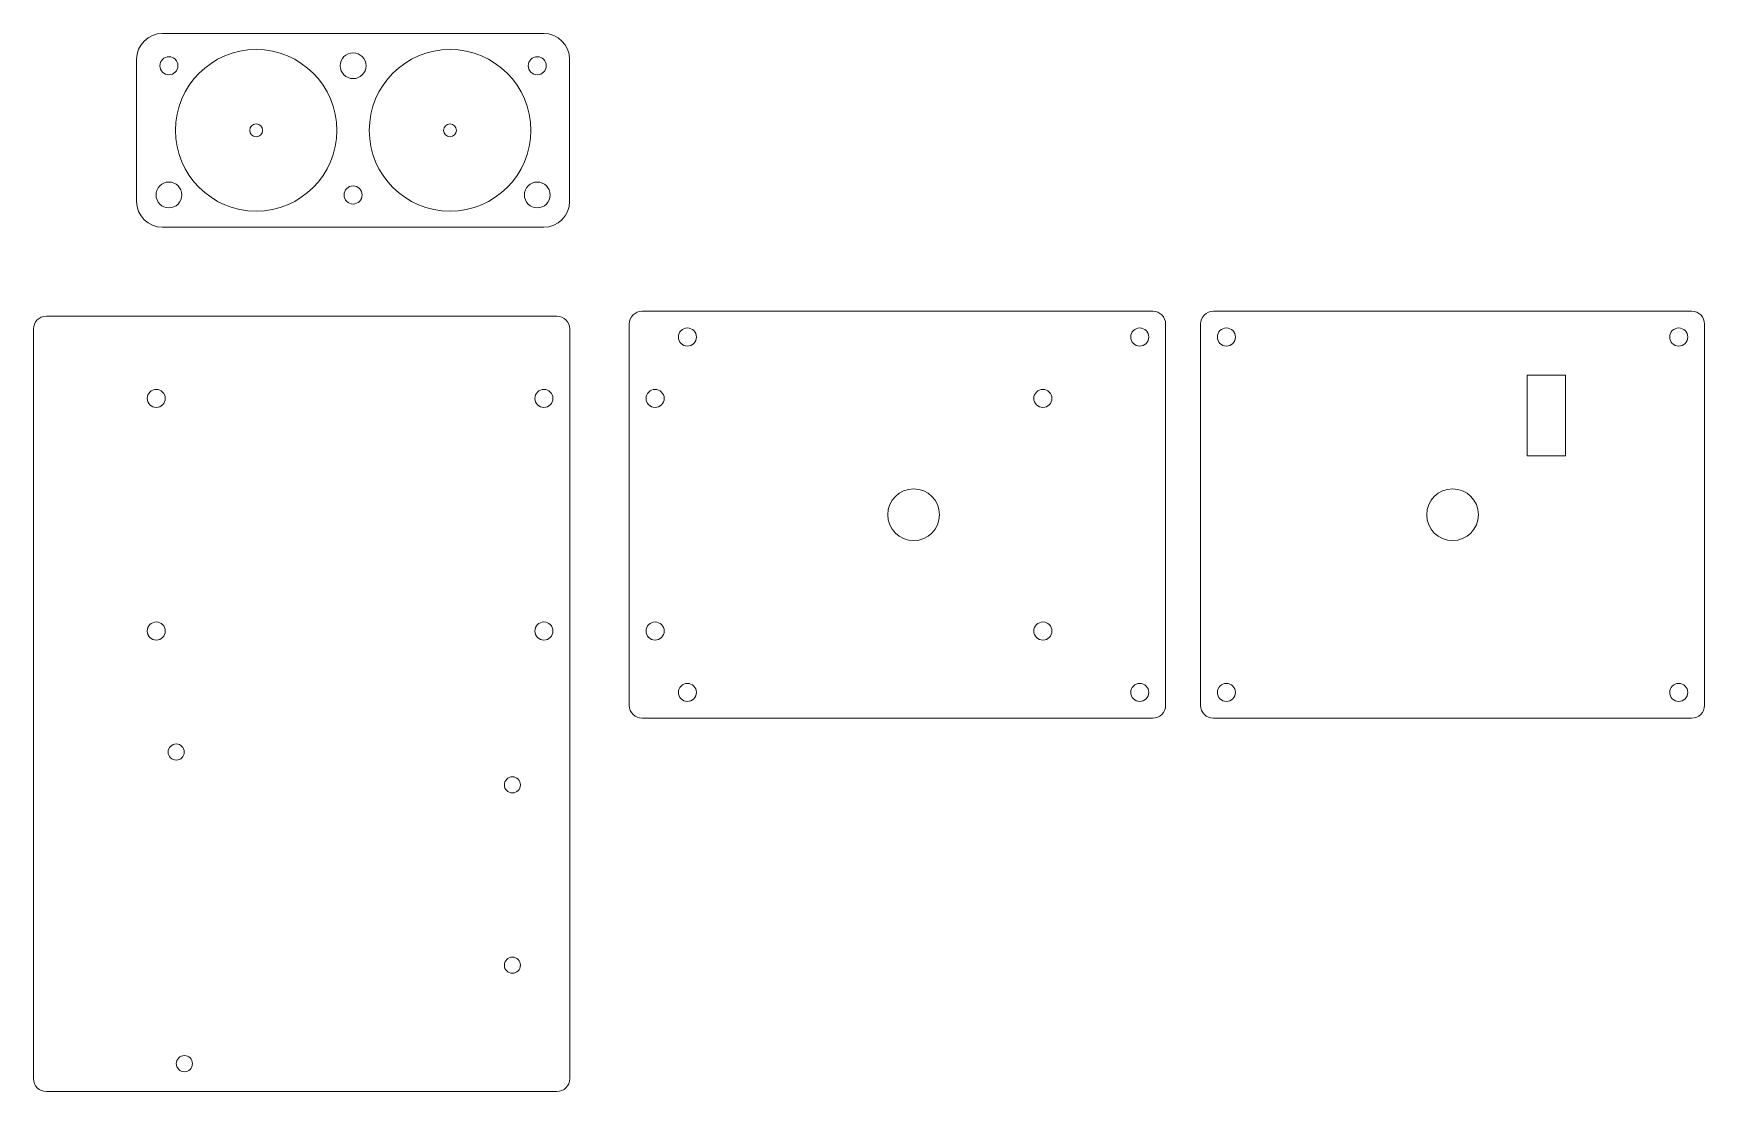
# Model space of a CAD drawing. Header units: millimetres. Extents: x -168 to 319, y -216 to 82.
# Drawn here: x -168.5 to 90.1, y -216.2 to -52.4 of the extents above; entities that cross this region are included whole.
import ezdxf

# ---------------------------------------------------------------- set-up
doc = ezdxf.new("R2010")
doc.units = ezdxf.units.MM
doc.header["$MEASUREMENT"] = 0
doc.layers.add('Cuts', color=7, linetype='Continuous')
doc.layers.add('Engrave', color=7, linetype='Continuous', plot=False)

msp = doc.modelspace()

# ---------------------------------------------------------------- linework, layer by layer
at = {"layer": 'Cuts', "color": 250, "lineweight": 9}
for points, knots in [([(-148.5057, -52.3907), (-148.5057, -52.3907), (-89.5057, -52.3907), (-89.5057, -52.3907), (-89.5057, -52.3907), (-87.3057, -52.3907), (-85.5057, -54.1907), (-85.5057, -56.3907), (-85.5057, -56.3907), (-85.5057, -56.3907), (-85.5057, -78.3907), (-85.5057, -78.3907), (-85.5057, -78.3907), (-85.5057, -80.5907), (-87.3057, -82.3907), (-89.5057, -82.3907), (-89.5057, -82.3907), (-89.5057, -82.3907), (-148.5057, -82.3907), (-148.5057, -82.3907), (-148.5057, -82.3907), (-150.7057, -82.3907), (-152.5057, -80.5907), (-152.5057, -78.3907), (-152.5057, -78.3907), (-152.5057, -78.3907), (-152.5057, -56.3907), (-152.5057, -56.3907), (-152.5057, -56.3907), (-152.5057, -54.1907), (-150.7057, -52.3907), (-148.5057, -52.3907)], [0, 0, 0, 0, 0.11111111, 0.11111111, 0.11111111, 0.11111111, 0.22222222, 0.22222222, 0.22222222, 0.22222222, 0.33333333, 0.33333333, 0.33333333, 0.33333333, 0.44444444, 0.44444444, 0.44444444, 0.44444444, 0.55555556, 0.55555556, 0.55555556, 0.55555556, 0.66666667, 0.66666667, 0.66666667, 0.66666667, 0.77777778, 0.77777778, 0.77777778, 0.77777778, 1, 1, 1, 1]), ([(-147.5056, -58.7909), (-146.7326, -58.7909), (-146.1057, -58.1637), (-146.1057, -57.3907), (-146.1057, -57.3907), (-146.1056, -56.6178), (-146.7326, -55.9909), (-147.5057, -55.9909), (-147.5057, -55.9909), (-148.2786, -55.9914), (-148.9056, -56.6178), (-148.9056, -57.3907), (-148.9056, -57.3907), (-148.9055, -58.164), (-148.2787, -58.7904), (-147.5056, -58.7909)], [0, 0, 0, 0, 0.2, 0.2, 0.2, 0.2, 0.4, 0.4, 0.4, 0.4, 0.6, 0.6, 0.6, 0.6, 1, 1, 1, 1]), ([(-119.0056, -55.3905), (-117.9013, -55.3905), (-117.0057, -56.2866), (-117.0057, -57.391), (-117.0057, -57.391), (-117.0056, -58.4953), (-117.9013, -59.391), (-119.0057, -59.391), (-119.0057, -59.391), (-120.1099, -59.3902), (-121.0056, -58.4953), (-121.0056, -57.391), (-121.0056, -57.391), (-121.0055, -56.2861), (-120.11, -55.3911), (-119.0056, -55.3905)], [0, 0, 0, 0, 0.2, 0.2, 0.2, 0.2, 0.4, 0.4, 0.4, 0.4, 0.6, 0.6, 0.6, 0.6, 1, 1, 1, 1]), ([(-90.5056, -58.7909), (-89.7326, -58.7909), (-89.1057, -58.1637), (-89.1057, -57.3907), (-89.1057, -57.3907), (-89.1056, -56.6178), (-89.7326, -55.9909), (-90.5057, -55.9909), (-90.5057, -55.9909), (-91.2786, -55.9914), (-91.9056, -56.6178), (-91.9056, -57.3907), (-91.9056, -57.3907), (-91.9055, -58.164), (-91.2787, -58.7904), (-90.5056, -58.7909)], [0, 0, 0, 0, 0.2, 0.2, 0.2, 0.2, 0.4, 0.4, 0.4, 0.4, 0.6, 0.6, 0.6, 0.6, 1, 1, 1, 1]), ([(-134.0057, -66.3907), (-133.4532, -66.3907), (-133.0055, -66.8385), (-133.0055, -67.3907), (-133.0055, -67.3907), (-133.0055, -67.9429), (-133.4532, -68.3907), (-134.0057, -68.3907), (-134.0057, -68.3907), (-134.5579, -68.3907), (-135.0056, -67.9429), (-135.0056, -67.3907), (-135.0056, -67.3907), (-135.0056, -66.8385), (-134.5579, -66.3907), (-134.0057, -66.3907)], [0, 0, 0, 0, 0.2, 0.2, 0.2, 0.2, 0.4, 0.4, 0.4, 0.4, 0.6, 0.6, 0.6, 0.6, 1, 1, 1, 1]), ([(-104.0057, -66.3907), (-103.4532, -66.3907), (-103.0056, -66.8385), (-103.0056, -67.3907), (-103.0056, -67.3907), (-103.0056, -67.9429), (-103.4532, -68.3907), (-104.0057, -68.3907), (-104.0057, -68.3907), (-104.558, -68.3907), (-105.0056, -67.9429), (-105.0056, -67.3907), (-105.0056, -67.3907), (-105.0056, -66.8385), (-104.558, -66.3907), (-104.0057, -66.3907)], [0, 0, 0, 0, 0.2, 0.2, 0.2, 0.2, 0.4, 0.4, 0.4, 0.4, 0.6, 0.6, 0.6, 0.6, 1, 1, 1, 1]), ([(-147.5056, -75.3905), (-146.4013, -75.3905), (-145.5057, -76.2866), (-145.5057, -77.391), (-145.5057, -77.391), (-145.5056, -78.4953), (-146.4013, -79.391), (-147.5057, -79.391), (-147.5057, -79.391), (-148.6099, -79.3902), (-149.5056, -78.4953), (-149.5056, -77.391), (-149.5056, -77.391), (-149.5055, -76.2861), (-148.61, -75.3911), (-147.5056, -75.3905)], [0, 0, 0, 0, 0.2, 0.2, 0.2, 0.2, 0.4, 0.4, 0.4, 0.4, 0.6, 0.6, 0.6, 0.6, 1, 1, 1, 1]), ([(-119.0056, -78.7909), (-118.2326, -78.7909), (-117.6057, -78.1637), (-117.6057, -77.3907), (-117.6057, -77.3907), (-117.6056, -76.6178), (-118.2326, -75.9909), (-119.0057, -75.9909), (-119.0057, -75.9909), (-119.7786, -75.9914), (-120.4056, -76.6178), (-120.4056, -77.3907), (-120.4056, -77.3907), (-120.4055, -78.164), (-119.7787, -78.7904), (-119.0056, -78.7909)], [0, 0, 0, 0, 0.2, 0.2, 0.2, 0.2, 0.4, 0.4, 0.4, 0.4, 0.6, 0.6, 0.6, 0.6, 1, 1, 1, 1]), ([(-90.5056, -75.3905), (-89.4013, -75.3905), (-88.5057, -76.2866), (-88.5057, -77.391), (-88.5057, -77.391), (-88.5056, -78.4953), (-89.4013, -79.391), (-90.5057, -79.391), (-90.5057, -79.391), (-91.6099, -79.3902), (-92.5056, -78.4953), (-92.5056, -77.391), (-92.5056, -77.391), (-92.5055, -76.2861), (-91.61, -75.3911), (-90.5056, -75.3905)], [0, 0, 0, 0, 0.2, 0.2, 0.2, 0.2, 0.4, 0.4, 0.4, 0.4, 0.6, 0.6, 0.6, 0.6, 1, 1, 1, 1]), ([(4.7371, -95.3789), (4.7371, -95.3789), (-74.2631, -95.3789), (-74.2631, -95.3789), (-74.2631, -95.3789), (-75.363, -95.3789), (-76.263, -96.2789), (-76.263, -97.3789), (-76.263, -97.3789), (-76.263, -97.3789), (-76.263, -156.3789), (-76.263, -156.3789), (-76.263, -156.3789), (-76.263, -157.4789), (-75.363, -158.3789), (-74.2631, -158.3789), (-74.2631, -158.3789), (-74.2631, -158.3789), (4.7371, -158.3789), (4.7371, -158.3789), (4.7371, -158.3789), (5.837, -158.3789), (6.737, -157.4789), (6.737, -156.3789), (6.737, -156.3789), (6.737, -156.3789), (6.737, -97.3789), (6.737, -97.3789), (6.737, -97.3789), (6.737, -96.2789), (5.837, -95.3789), (4.7371, -95.3789)], [0, 0, 0, 0, 0.11111111, 0.11111111, 0.11111111, 0.11111111, 0.22222222, 0.22222222, 0.22222222, 0.22222222, 0.33333333, 0.33333333, 0.33333333, 0.33333333, 0.44444444, 0.44444444, 0.44444444, 0.44444444, 0.55555556, 0.55555556, 0.55555556, 0.55555556, 0.66666667, 0.66666667, 0.66666667, 0.66666667, 0.77777778, 0.77777778, 0.77777778, 0.77777778, 1, 1, 1, 1]), ([(-67.263, -97.9789), (-66.49, -97.9789), (-65.863, -98.6061), (-65.863, -99.379), (-65.863, -99.379), (-65.863, -100.152), (-66.49, -100.7789), (-67.2631, -100.7789), (-67.2631, -100.7789), (-68.036, -100.7783), (-68.663, -100.152), (-68.663, -99.379), (-68.663, -99.379), (-68.663, -98.6057), (-68.0362, -97.9793), (-67.263, -97.9789)], [0, 0, 0, 0, 0.2, 0.2, 0.2, 0.2, 0.4, 0.4, 0.4, 0.4, 0.6, 0.6, 0.6, 0.6, 1, 1, 1, 1]), ([(2.737, -97.9789), (3.51, -97.9789), (4.137, -98.6061), (4.137, -99.379), (4.137, -99.379), (4.137, -100.152), (3.51, -100.7789), (2.7369, -100.7789), (2.7369, -100.7789), (1.964, -100.7783), (1.337, -100.152), (1.337, -99.379), (1.337, -99.379), (1.337, -98.6057), (1.9638, -97.9793), (2.737, -97.9789)], [0, 0, 0, 0, 0.2, 0.2, 0.2, 0.2, 0.4, 0.4, 0.4, 0.4, 0.6, 0.6, 0.6, 0.6, 1, 1, 1, 1]), ([(-72.263, -107.479), (-71.49, -107.479), (-70.863, -108.1062), (-70.863, -108.8791), (-70.863, -108.8791), (-70.863, -109.6521), (-71.49, -110.279), (-72.2631, -110.279), (-72.2631, -110.279), (-73.036, -110.2784), (-73.663, -109.6521), (-73.663, -108.8791), (-73.663, -108.8791), (-73.663, -108.1058), (-73.0362, -107.4794), (-72.263, -107.479)], [0, 0, 0, 0, 0.2, 0.2, 0.2, 0.2, 0.4, 0.4, 0.4, 0.4, 0.6, 0.6, 0.6, 0.6, 1, 1, 1, 1]), ([(-12.263, -107.479), (-11.49, -107.479), (-10.863, -108.1062), (-10.863, -108.8791), (-10.863, -108.8791), (-10.863, -109.6521), (-11.49, -110.279), (-12.2631, -110.279), (-12.2631, -110.279), (-13.036, -110.2784), (-13.663, -109.6521), (-13.663, -108.8791), (-13.663, -108.8791), (-13.663, -108.1058), (-13.0362, -107.4794), (-12.263, -107.479)], [0, 0, 0, 0, 0.2, 0.2, 0.2, 0.2, 0.4, 0.4, 0.4, 0.4, 0.6, 0.6, 0.6, 0.6, 1, 1, 1, 1]), ([(-32.2633, -122.879), (-30.0538, -122.879), (-28.263, -124.6694), (-28.263, -126.879), (-28.263, -126.879), (-28.263, -129.0886), (-30.0538, -130.879), (-32.2633, -130.879), (-32.2633, -130.879), (-34.4727, -130.879), (-36.263, -129.0886), (-36.263, -126.879), (-36.263, -126.879), (-36.263, -124.6694), (-34.4727, -122.879), (-32.2633, -122.879)], [0, 0, 0, 0, 0.2, 0.2, 0.2, 0.2, 0.4, 0.4, 0.4, 0.4, 0.6, 0.6, 0.6, 0.6, 1, 1, 1, 1]), ([(-72.263, -143.479), (-71.49, -143.479), (-70.863, -144.1062), (-70.863, -144.8791), (-70.863, -144.8791), (-70.863, -145.6521), (-71.49, -146.279), (-72.2631, -146.279), (-72.2631, -146.279), (-73.036, -146.2784), (-73.663, -145.6521), (-73.663, -144.8791), (-73.663, -144.8791), (-73.663, -144.1058), (-73.0362, -143.4794), (-72.263, -143.479)], [0, 0, 0, 0, 0.2, 0.2, 0.2, 0.2, 0.4, 0.4, 0.4, 0.4, 0.6, 0.6, 0.6, 0.6, 1, 1, 1, 1]), ([(-12.263, -143.479), (-11.49, -143.479), (-10.863, -144.1062), (-10.863, -144.8791), (-10.863, -144.8791), (-10.863, -145.6521), (-11.49, -146.279), (-12.2631, -146.279), (-12.2631, -146.279), (-13.036, -146.2784), (-13.663, -145.6521), (-13.663, -144.8791), (-13.663, -144.8791), (-13.663, -144.1058), (-13.0362, -143.4794), (-12.263, -143.479)], [0, 0, 0, 0, 0.2, 0.2, 0.2, 0.2, 0.4, 0.4, 0.4, 0.4, 0.6, 0.6, 0.6, 0.6, 1, 1, 1, 1]), ([(-67.263, -152.9789), (-66.49, -152.9789), (-65.863, -153.6061), (-65.863, -154.379), (-65.863, -154.379), (-65.863, -155.152), (-66.49, -155.7789), (-67.2631, -155.7789), (-67.2631, -155.7789), (-68.036, -155.7783), (-68.663, -155.152), (-68.663, -154.379), (-68.663, -154.379), (-68.663, -153.6057), (-68.0362, -152.9793), (-67.263, -152.9789)], [0, 0, 0, 0, 0.2, 0.2, 0.2, 0.2, 0.4, 0.4, 0.4, 0.4, 0.6, 0.6, 0.6, 0.6, 1, 1, 1, 1]), ([(2.737, -152.9789), (3.51, -152.9789), (4.137, -153.6061), (4.137, -154.379), (4.137, -154.379), (4.137, -155.152), (3.51, -155.7789), (2.7369, -155.7789), (2.7369, -155.7789), (1.964, -155.7783), (1.337, -155.152), (1.337, -154.379), (1.337, -154.379), (1.337, -153.6057), (1.9638, -152.9793), (2.737, -152.9789)], [0, 0, 0, 0, 0.2, 0.2, 0.2, 0.2, 0.4, 0.4, 0.4, 0.4, 0.6, 0.6, 0.6, 0.6, 1, 1, 1, 1])]:
    msp.add_open_spline(points, degree=3, knots=knots, dxfattribs=at)
at = {"layer": 'Cuts', "color": 114, "lineweight": 9}
for points in [[(-134.0064, -54.8907), (-127.1009, -54.8907), (-121.5054, -60.4882), (-121.5054, -67.3907), (-121.5054, -67.3907), (-121.5054, -74.2932), (-127.1009, -79.8907), (-134.0064, -79.8907), (-134.0064, -79.8907), (-140.9095, -79.8907), (-146.505, -74.2932), (-146.505, -67.3907), (-146.505, -67.3907), (-146.505, -60.4882), (-140.9095, -54.8907), (-134.0064, -54.8907)], [(-104.0069, -54.8907), (-97.1, -54.8907), (-91.5056, -60.4882), (-91.5056, -67.3907), (-91.5056, -67.3907), (-91.5056, -74.2932), (-97.1, -79.8907), (-104.0069, -79.8907), (-104.0069, -79.8907), (-110.9112, -79.8907), (-116.5056, -74.2932), (-116.5056, -67.3907), (-116.5056, -67.3907), (-116.5056, -60.4882), (-110.9112, -54.8907), (-104.0069, -54.8907)]]:
    msp.add_open_spline(points, degree=3, knots=[0, 0, 0, 0, 0.2, 0.2, 0.2, 0.2, 0.4, 0.4, 0.4, 0.4, 0.6, 0.6, 0.6, 0.6, 1, 1, 1, 1], dxfattribs=at)
at = {"layer": 'Engrave', "color": 250, "lineweight": 9}
msp.add_lwpolyline([(62.6818, -117.7611), (68.64, -117.7611), (68.64, -105.2611), (62.6818, -105.2611), (62.6818, -117.7611)], close=True, dxfattribs=at)
for points, knots in [([(88.1399, -95.379), (88.1399, -95.379), (14.1399, -95.379), (14.1399, -95.379), (14.1399, -95.379), (13.0399, -95.379), (12.1399, -96.279), (12.1399, -97.379), (12.1399, -97.379), (12.1399, -97.379), (12.1399, -156.379), (12.1399, -156.379), (12.1399, -156.379), (12.1399, -157.479), (13.0399, -158.379), (14.1399, -158.379), (14.1399, -158.379), (14.1399, -158.379), (88.1399, -158.379), (88.1399, -158.379), (88.1399, -158.379), (89.2399, -158.379), (90.1399, -157.479), (90.1399, -156.379), (90.1399, -156.379), (90.1399, -156.379), (90.1399, -97.379), (90.1399, -97.379), (90.1399, -97.379), (90.1399, -96.279), (89.2399, -95.379), (88.1399, -95.379)], [0, 0, 0, 0, 0.11111111, 0.11111111, 0.11111111, 0.11111111, 0.22222222, 0.22222222, 0.22222222, 0.22222222, 0.33333333, 0.33333333, 0.33333333, 0.33333333, 0.44444444, 0.44444444, 0.44444444, 0.44444444, 0.55555556, 0.55555556, 0.55555556, 0.55555556, 0.66666667, 0.66666667, 0.66666667, 0.66666667, 0.77777778, 0.77777778, 0.77777778, 0.77777778, 1, 1, 1, 1]), ([(-166.476, -96.1552), (-166.476, -96.1552), (-87.4758, -96.1552), (-87.4758, -96.1552), (-87.4758, -96.1552), (-86.3759, -96.1552), (-85.4759, -97.0552), (-85.4759, -98.1551), (-85.4759, -98.1551), (-85.4759, -98.1551), (-85.4759, -214.1554), (-85.4759, -214.1554), (-85.4759, -214.1554), (-85.4759, -215.2553), (-86.3759, -216.1553), (-87.4758, -216.1553), (-87.4758, -216.1553), (-87.4758, -216.1553), (-166.476, -216.1553), (-166.476, -216.1553), (-166.476, -216.1553), (-167.5759, -216.1553), (-168.4759, -215.2553), (-168.4759, -214.1554), (-168.4759, -214.1554), (-168.4759, -214.1554), (-168.4759, -98.1551), (-168.4759, -98.1551), (-168.4759, -98.1551), (-168.4759, -97.0552), (-167.5759, -96.1552), (-166.476, -96.1552)], [0, 0, 0, 0, 0.11111111, 0.11111111, 0.11111111, 0.11111111, 0.22222222, 0.22222222, 0.22222222, 0.22222222, 0.33333333, 0.33333333, 0.33333333, 0.33333333, 0.44444444, 0.44444444, 0.44444444, 0.44444444, 0.55555556, 0.55555556, 0.55555556, 0.55555556, 0.66666667, 0.66666667, 0.66666667, 0.66666667, 0.77777778, 0.77777778, 0.77777778, 0.77777778, 1, 1, 1, 1]), ([(16.1399, -97.979), (16.9129, -97.979), (17.5399, -98.6062), (17.5399, -99.3791), (17.5399, -99.3791), (17.5399, -100.1521), (16.9129, -100.779), (16.1398, -100.779), (16.1398, -100.779), (15.3669, -100.7784), (14.7399, -100.1521), (14.7399, -99.3791), (14.7399, -99.3791), (14.7399, -98.6058), (15.3667, -97.9794), (16.1399, -97.979)], [0, 0, 0, 0, 0.2, 0.2, 0.2, 0.2, 0.4, 0.4, 0.4, 0.4, 0.6, 0.6, 0.6, 0.6, 1, 1, 1, 1]), ([(86.1399, -97.979), (86.9129, -97.979), (87.5399, -98.6062), (87.5399, -99.3791), (87.5399, -99.3791), (87.5399, -100.1521), (86.9129, -100.779), (86.1398, -100.779), (86.1398, -100.779), (85.3669, -100.7784), (84.7399, -100.1521), (84.7399, -99.3791), (84.7399, -99.3791), (84.7399, -98.6058), (85.3667, -97.9794), (86.1399, -97.979)], [0, 0, 0, 0, 0.2, 0.2, 0.2, 0.2, 0.4, 0.4, 0.4, 0.4, 0.6, 0.6, 0.6, 0.6, 1, 1, 1, 1]), ([(-149.4759, -107.479), (-150.2489, -107.479), (-150.8759, -108.1062), (-150.8759, -108.8791), (-150.8759, -108.8791), (-150.8759, -109.6521), (-150.2489, -110.279), (-149.4758, -110.279), (-149.4758, -110.279), (-148.7029, -110.2784), (-148.0759, -109.6521), (-148.0759, -108.8791), (-148.0759, -108.8791), (-148.0759, -108.1058), (-148.7027, -107.4794), (-149.4759, -107.479)], [0, 0, 0, 0, 0.2, 0.2, 0.2, 0.2, 0.4, 0.4, 0.4, 0.4, 0.6, 0.6, 0.6, 0.6, 1, 1, 1, 1]), ([(-89.4759, -107.479), (-90.2489, -107.479), (-90.8759, -108.1062), (-90.8759, -108.8791), (-90.8759, -108.8791), (-90.8759, -109.6521), (-90.2489, -110.279), (-89.4758, -110.279), (-89.4758, -110.279), (-88.7029, -110.2784), (-88.0759, -109.6521), (-88.0759, -108.8791), (-88.0759, -108.8791), (-88.0759, -108.1058), (-88.7027, -107.4794), (-89.4759, -107.479)], [0, 0, 0, 0, 0.2, 0.2, 0.2, 0.2, 0.4, 0.4, 0.4, 0.4, 0.6, 0.6, 0.6, 0.6, 1, 1, 1, 1]), ([(51.1396, -122.8791), (53.3491, -122.8791), (55.1399, -124.6695), (55.1399, -126.8791), (55.1399, -126.8791), (55.1399, -129.0887), (53.3491, -130.8791), (51.1396, -130.8791), (51.1396, -130.8791), (48.9302, -130.8791), (47.1399, -129.0887), (47.1399, -126.8791), (47.1399, -126.8791), (47.1399, -124.6695), (48.9302, -122.8791), (51.1396, -122.8791)], [0, 0, 0, 0, 0.2, 0.2, 0.2, 0.2, 0.4, 0.4, 0.4, 0.4, 0.6, 0.6, 0.6, 0.6, 1, 1, 1, 1]), ([(-149.4759, -143.479), (-150.2489, -143.479), (-150.8759, -144.1062), (-150.8759, -144.8791), (-150.8759, -144.8791), (-150.8759, -145.6521), (-150.2489, -146.279), (-149.4758, -146.279), (-149.4758, -146.279), (-148.7029, -146.2784), (-148.0759, -145.6521), (-148.0759, -144.8791), (-148.0759, -144.8791), (-148.0759, -144.1058), (-148.7027, -143.4794), (-149.4759, -143.479)], [0, 0, 0, 0, 0.2, 0.2, 0.2, 0.2, 0.4, 0.4, 0.4, 0.4, 0.6, 0.6, 0.6, 0.6, 1, 1, 1, 1]), ([(-89.4759, -143.479), (-90.2489, -143.479), (-90.8759, -144.1062), (-90.8759, -144.8791), (-90.8759, -144.8791), (-90.8759, -145.6521), (-90.2489, -146.279), (-89.4758, -146.279), (-89.4758, -146.279), (-88.7029, -146.2784), (-88.0759, -145.6521), (-88.0759, -144.8791), (-88.0759, -144.8791), (-88.0759, -144.1058), (-88.7027, -143.4794), (-89.4759, -143.479)], [0, 0, 0, 0, 0.2, 0.2, 0.2, 0.2, 0.4, 0.4, 0.4, 0.4, 0.6, 0.6, 0.6, 0.6, 1, 1, 1, 1]), ([(16.1399, -152.979), (16.9129, -152.979), (17.5399, -153.6062), (17.5399, -154.3791), (17.5399, -154.3791), (17.5399, -155.1521), (16.9129, -155.779), (16.1398, -155.779), (16.1398, -155.779), (15.3669, -155.7784), (14.7399, -155.1521), (14.7399, -154.3791), (14.7399, -154.3791), (14.7399, -153.6058), (15.3667, -152.9794), (16.1399, -152.979)], [0, 0, 0, 0, 0.2, 0.2, 0.2, 0.2, 0.4, 0.4, 0.4, 0.4, 0.6, 0.6, 0.6, 0.6, 1, 1, 1, 1]), ([(86.1399, -152.979), (86.9129, -152.979), (87.5399, -153.6062), (87.5399, -154.3791), (87.5399, -154.3791), (87.5399, -155.1521), (86.9129, -155.779), (86.1398, -155.779), (86.1398, -155.779), (85.3669, -155.7784), (84.7399, -155.1521), (84.7399, -154.3791), (84.7399, -154.3791), (84.7399, -153.6058), (85.3667, -152.9794), (86.1399, -152.979)], [0, 0, 0, 0, 0.2, 0.2, 0.2, 0.2, 0.4, 0.4, 0.4, 0.4, 0.6, 0.6, 0.6, 0.6, 1, 1, 1, 1]), ([(-146.3812, -162.3606), (-147.0714, -162.3606), (-147.6312, -162.9206), (-147.6312, -163.6107), (-147.6312, -163.6107), (-147.6312, -164.3008), (-147.0714, -164.8606), (-146.3811, -164.8606), (-146.3811, -164.8606), (-145.691, -164.8601), (-145.1312, -164.3008), (-145.1312, -163.6107), (-145.1312, -163.6107), (-145.1312, -162.9202), (-145.6909, -162.3609), (-146.3812, -162.3606)], [0, 0, 0, 0, 0.2, 0.2, 0.2, 0.2, 0.4, 0.4, 0.4, 0.4, 0.6, 0.6, 0.6, 0.6, 1, 1, 1, 1]), ([(-94.3508, -167.4387), (-95.041, -167.4387), (-95.6008, -167.9987), (-95.6008, -168.6888), (-95.6008, -168.6888), (-95.6008, -169.3789), (-95.041, -169.9387), (-94.3507, -169.9387), (-94.3507, -169.9387), (-93.6606, -169.9382), (-93.1008, -169.3789), (-93.1008, -168.6888), (-93.1008, -168.6888), (-93.1008, -167.9983), (-93.6605, -167.439), (-94.3508, -167.4387)], [0, 0, 0, 0, 0.2, 0.2, 0.2, 0.2, 0.4, 0.4, 0.4, 0.4, 0.6, 0.6, 0.6, 0.6, 1, 1, 1, 1]), ([(-94.3508, -195.3477), (-95.041, -195.3477), (-95.6008, -195.9077), (-95.6008, -196.5978), (-95.6008, -196.5978), (-95.6008, -197.2879), (-95.041, -197.8477), (-94.3507, -197.8477), (-94.3507, -197.8477), (-93.6606, -197.8472), (-93.1008, -197.2879), (-93.1008, -196.5978), (-93.1008, -196.5978), (-93.1008, -195.9073), (-93.6605, -195.348), (-94.3508, -195.3477)], [0, 0, 0, 0, 0.2, 0.2, 0.2, 0.2, 0.4, 0.4, 0.4, 0.4, 0.6, 0.6, 0.6, 0.6, 1, 1, 1, 1]), ([(-145.1117, -210.5823), (-145.8019, -210.5823), (-146.3617, -211.1423), (-146.3617, -211.8324), (-146.3617, -211.8324), (-146.3617, -212.5225), (-145.8019, -213.0823), (-145.1116, -213.0823), (-145.1116, -213.0823), (-144.4215, -213.0818), (-143.8617, -212.5225), (-143.8617, -211.8324), (-143.8617, -211.8324), (-143.8617, -211.1419), (-144.4214, -210.5826), (-145.1117, -210.5823)], [0, 0, 0, 0, 0.2, 0.2, 0.2, 0.2, 0.4, 0.4, 0.4, 0.4, 0.6, 0.6, 0.6, 0.6, 1, 1, 1, 1])]:
    msp.add_open_spline(points, degree=3, knots=knots, dxfattribs=at)

doc.saveas('drawing.dxf')
